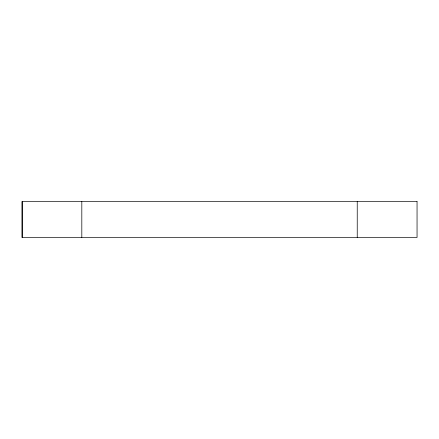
<?xml version="1.0" encoding="UTF-8"?>
<svg xmlns="http://www.w3.org/2000/svg" width="439" height="439" viewBox="0 0 439 439"><rect width="100%" height="100%" fill="white"/><g stroke="black" fill="none" stroke-linecap="round" stroke-linejoin="round"><path stroke-width="0.66" d="M357.236 201.539L357.236 237.461M81.813 201.539L81.813 237.461M22.323 201.539L22.323 237.461M417.05 201.539L21.95 201.539L21.95 237.461L417.05 237.461L417.05 201.539"/></g></svg>
